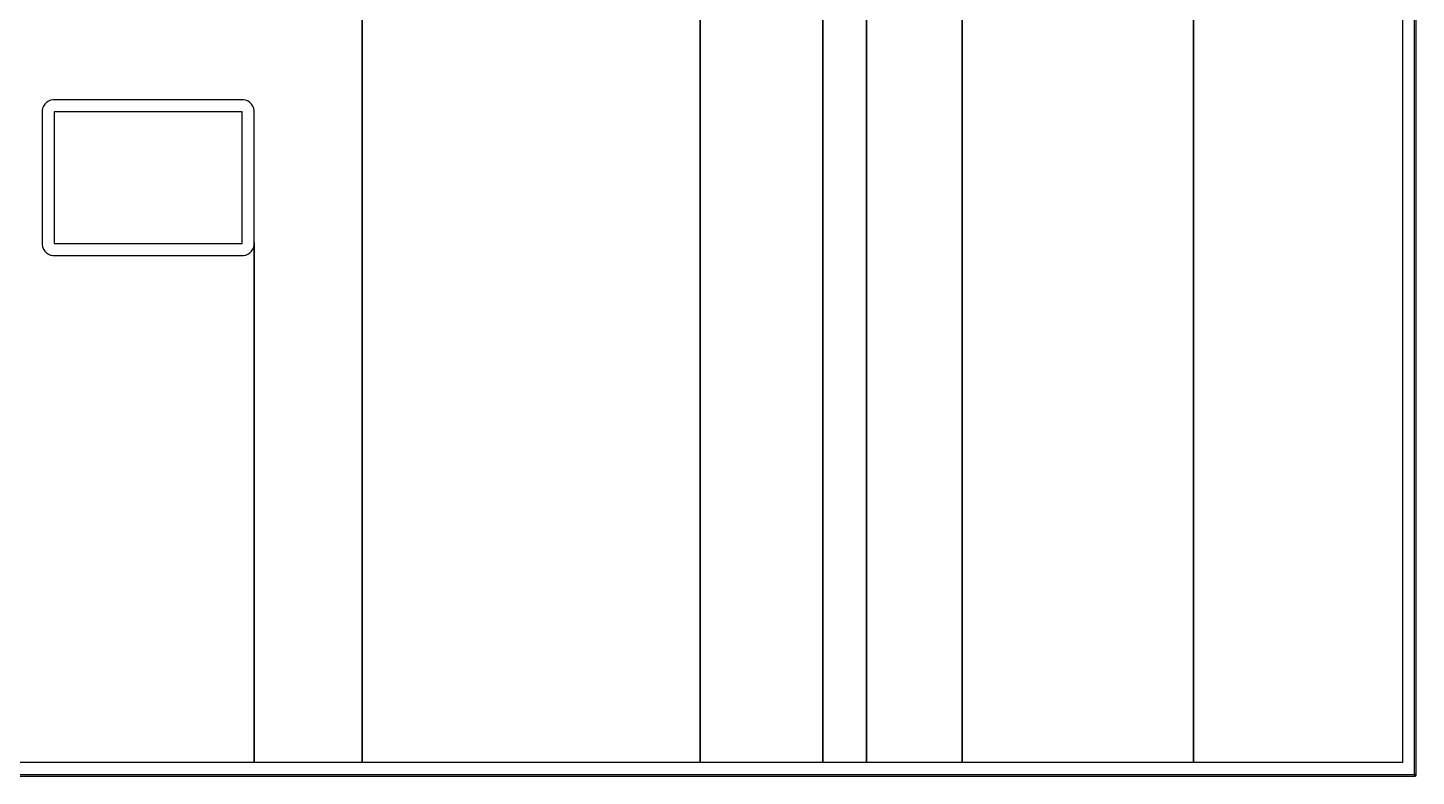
# Model space of a CAD drawing. Extents: x 10 to 213, y -213 to -15.
# Drawn here: x 139.7 to 213.4, y -213.4 to -173.6 of the extents above; entities that cross this region are included whole.
import ezdxf

# ---------------------------------------------------------------- set-up
doc = ezdxf.new("R2010")
doc.units = 0
doc.header["$MEASUREMENT"] = 0
doc.layers.add('BLACK', color=250, linetype='CONTINUOUS')

msp = doc.modelspace()

# ---------------------------------------------------------------- linework, layer by layer
at = {"layer": 'BLACK'}
for p, q in [((213.31, -213.36), (213.31, -15.24)), ((213.41, -213.36), (213.41, -15.24)), ((212.675, -15.925), (212.675, -212.675)), ((212.675, -15.925), (212.675, -212.675)), ((184.214, -212.675), (184.214, -130.679)), ((184.214, -130.679), (184.214, -212.675)), ((184.214, -212.675), (184.214, -130.679)), ((184.214, -130.679), (184.214, -212.675)), ((189.294, -212.675), (189.294, -130.679)), ((189.294, -130.679), (189.294, -212.675)), ((189.294, -212.675), (189.294, -130.679)), ((189.294, -130.679), (189.294, -212.675)), ((175.375, -212.675), (175.375, -132.198)), ((175.375, -132.198), (175.375, -212.675)), ((175.375, -212.675), (175.375, -132.198)), ((175.375, -132.198), (175.375, -212.675)), ((181.895, -212.675), (181.895, -142.726)), ((181.895, -142.726), (181.895, -212.675)), ((181.895, -212.675), (181.895, -142.726)), ((181.895, -142.726), (181.895, -212.675)), ((157.416, -212.675), (157.416, -156.592)), ((157.416, -156.592), (157.416, -212.675)), ((157.416, -212.675), (157.416, -156.592)), ((157.416, -156.592), (157.416, -212.675)), ((201.584, -212.675), (201.584, -168.205)), ((201.584, -168.205), (201.584, -212.675)), ((201.584, -212.675), (201.584, -168.205)), ((201.584, -168.205), (201.584, -212.675)), ((140.558, -177.703), (140.489, -177.807)), ((140.558, -177.703), (140.489, -177.807)), ((140.647, -177.616), (140.558, -177.703)), ((140.647, -177.616), (140.558, -177.703)), ((140.75, -177.547), (140.647, -177.616)), ((140.75, -177.547), (140.647, -177.616)), ((140.866, -177.499), (140.75, -177.547)), ((140.866, -177.499), (140.75, -177.547)), ((140.988, -177.475), (140.866, -177.499)), ((140.988, -177.475), (140.866, -177.499)), ((150.992, -177.475), (140.988, -177.475)), ((150.992, -177.475), (140.988, -177.475)), ((151.117, -177.475), (150.992, -177.475)), ((151.117, -177.475), (150.992, -177.475)), ((151.239, -177.5), (151.117, -177.475)), ((151.239, -177.5), (151.117, -177.475)), ((151.353, -177.549), (151.239, -177.5)), ((151.353, -177.549), (151.239, -177.5)), ((151.457, -177.618), (151.353, -177.549)), ((151.457, -177.618), (151.353, -177.549)), ((151.544, -177.707), (151.457, -177.618)), ((151.544, -177.707), (151.457, -177.618)), ((151.613, -177.81), (151.544, -177.707)), ((151.613, -177.81), (151.544, -177.707)), ((140.44, -177.921), (140.415, -178.043)), ((140.44, -177.921), (140.415, -178.043)), ((140.415, -178.043), (140.415, -178.168)), ((140.415, -178.043), (140.415, -178.168)), ((140.415, -178.168), (140.415, -185.172)), ((140.415, -178.168), (140.415, -185.172)), ((140.489, -177.807), (140.44, -177.921)), ((140.489, -177.807), (140.44, -177.921)), ((141.05, -178.11), (141.05, -185.11)), ((151.05, -178.11), (141.05, -178.11)), ((151.05, -185.11), (151.05, -178.11)), ((151.661, -177.926), (151.613, -177.81)), ((151.661, -177.926), (151.613, -177.81)), ((151.685, -178.048), (151.661, -177.926)), ((151.685, -178.048), (151.661, -177.926)), ((151.685, -185.052), (151.685, -178.048)), ((151.685, -185.052), (151.685, -178.048)), ((141.05, -185.11), (151.05, -185.11)), ((151.685, -212.675), (151.685, -185.052)), ((151.685, -185.177), (151.685, -185.052)), ((151.685, -185.052), (151.685, -212.675)), ((151.685, -212.675), (151.685, -185.052)), ((151.685, -185.177), (151.685, -185.052)), ((151.685, -185.052), (151.685, -212.675)), ((140.415, -185.172), (140.439, -185.294)), ((140.415, -185.172), (140.439, -185.294)), ((140.439, -185.294), (140.487, -185.41)), ((140.439, -185.294), (140.487, -185.41)), ((140.487, -185.41), (140.556, -185.513)), ((140.487, -185.41), (140.556, -185.513)), ((140.556, -185.513), (140.643, -185.602)), ((140.556, -185.513), (140.643, -185.602)), ((140.643, -185.602), (140.747, -185.671)), ((140.643, -185.602), (140.747, -185.671)), ((140.747, -185.671), (140.861, -185.72)), ((140.747, -185.671), (140.861, -185.72)), ((140.861, -185.72), (140.983, -185.745)), ((140.861, -185.72), (140.983, -185.745)), ((140.983, -185.745), (141.108, -185.745)), ((140.983, -185.745), (141.108, -185.745)), ((141.108, -185.745), (151.112, -185.745)), ((141.108, -185.745), (151.112, -185.745)), ((151.112, -185.745), (151.234, -185.721)), ((151.112, -185.745), (151.234, -185.721)), ((151.234, -185.721), (151.35, -185.673)), ((151.234, -185.721), (151.35, -185.673)), ((151.35, -185.673), (151.453, -185.604)), ((151.35, -185.673), (151.453, -185.604)), ((151.453, -185.604), (151.542, -185.517)), ((151.453, -185.604), (151.542, -185.517)), ((151.542, -185.517), (151.611, -185.413)), ((151.542, -185.517), (151.611, -185.413)), ((151.611, -185.413), (151.66, -185.299)), ((151.611, -185.413), (151.66, -185.299)), ((151.66, -185.299), (151.685, -185.177)), ((151.66, -185.299), (151.685, -185.177)), ((151.685, -212.675), (94.2341, -212.675)), ((151.685, -212.675), (94.2341, -212.675)), ((157.416, -212.675), (151.685, -212.675)), ((157.416, -212.675), (151.685, -212.675)), ((175.375, -212.675), (157.416, -212.675)), ((175.375, -212.675), (157.416, -212.675)), ((181.895, -212.675), (175.375, -212.675)), ((181.895, -212.675), (175.375, -212.675)), ((184.214, -212.675), (181.895, -212.675)), ((184.214, -212.675), (181.895, -212.675)), ((189.294, -212.675), (184.214, -212.675)), ((189.294, -212.675), (184.214, -212.675)), ((201.584, -212.675), (189.294, -212.675)), ((201.584, -212.675), (189.294, -212.675)), ((212.675, -212.675), (201.584, -212.675)), ((212.675, -212.675), (201.584, -212.675)), ((10.16, -213.31), (213.36, -213.31)), ((10.16, -213.41), (213.36, -213.41))]:
    msp.add_line(p, q, dxfattribs=at)
for start, end in [(180, 360), (270, 450)]:
    msp.add_arc((213.36, -213.36), 0.05, start, end, dxfattribs=at)

doc.saveas('drawing.dxf')
